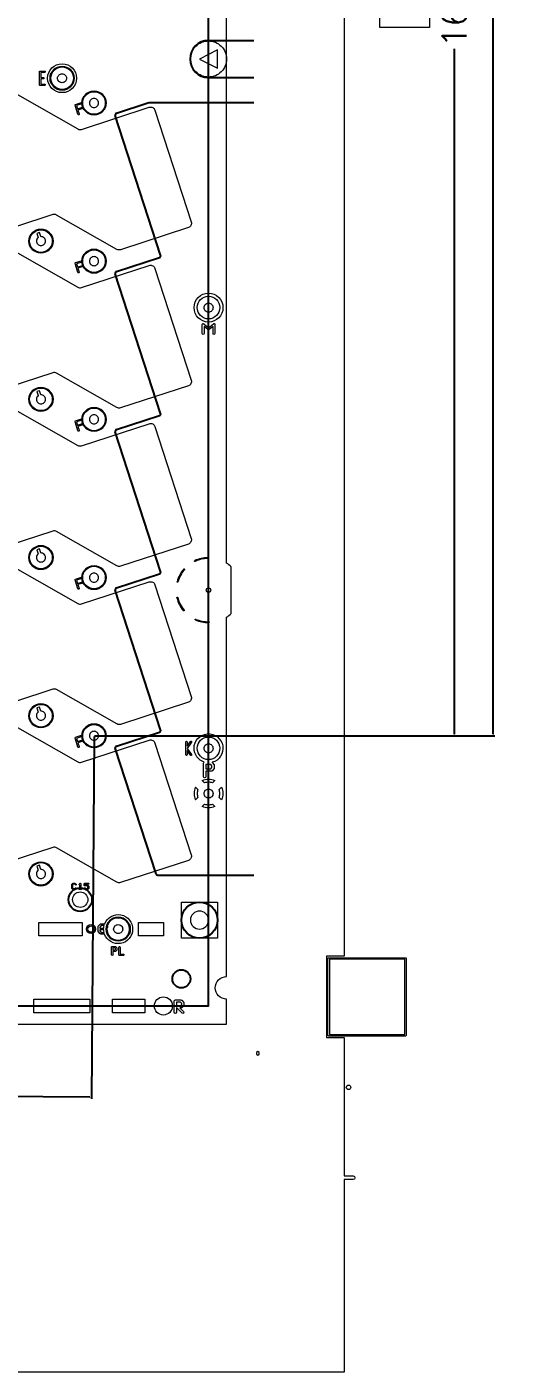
# Model space of a CAD drawing. Extents: x 2864 to 3941, y 2420 to 3182.
# Drawn here: x 3283.9 to 3337.3, y 2621.1 to 2769.9 of the extents above; entities that cross this region are included whole.
import ezdxf

# ---------------------------------------------------------------- set-up
doc = ezdxf.new("R2010")
doc.units = 0
doc.layers.get('0').update_dxf_attribs({"lineweight": 0})
doc.layers.get('Defpoints').update_dxf_attribs({"lineweight": 0})
doc.layers.add('emia-t-dxf', color=4, linetype='Continuous')
doc.layers.add('尺寸线', color=3, linetype='Continuous')
doc.layers.add('備註', color=1, linetype='Continuous', lineweight=0)
doc.styles.get("Standard").update_dxf_attribs({"font": 'simplex.shx', "height": 2.7})
doc.dimstyles.get("Standard").update_dxf_attribs({"dimtxt": 6, "dimasz": 0.18, "dimexe": 0.18, "dimexo": 0.0625, "dimgap": 0.09, "dimtad": 0, "dimzin": 0, "dimdsep": 46, "dimtxsty": 'Standard', "dimcen": 0.09, "dimadec": 0, "dimazin": 0, "dimtfac": 1, "dimtdec": 4, "dimtofl": 0, "dimtmove": 0, "dimatfit": 3, "dimfxl": 0, "dimtolj": 1, "dimtzin": 0, "dimarcsym": 0})

# ---------------------------------------------------------------- blocks, each defined once
blk = doc.blocks.new('*D3')
at = {"layer": 'Defpoints', "color": 0, "linetype": 'Continuous'}
for p in [(3056.2, 2693.01), (3291.34, 2691.46), (3291.07, 2651.48)]:
    blk.add_point(p, dxfattribs=at)
at = {"layer": '尺寸线', "color": 0, "linetype": 'Continuous', "lineweight": -2}
for p, q in [((3056.2, 2692.95), (3055.94, 2652.85)), ((3291.34, 2691.39), (3291.07, 2651.3)), ((3056.12, 2653.03), (3166.92, 2652.3)), ((3290.89, 2651.48), (3180.09, 2652.21))]:
    blk.add_line(p, q, dxfattribs=at)
at = {"layer": '尺寸线', "color": 0, "linetype": 'Continuous'}
for points in [[(3056.12, 2653.06), (3056.12, 2653), (3055.94, 2653.03)], [(3290.89, 2651.45), (3290.89, 2651.51), (3291.07, 2651.48)]]:
    blk.add_solid(points, dxfattribs=at)
at = {"layer": '尺寸线', "color": 0, "linetype": 'Continuous', "insert": (3173.51, 2652.25), "char_height": 2.7, "attachment_point": 5, "rotation": 359.6213}
blk.add_mtext('\\A1;235.14', dxfattribs=at)
blk = doc.blocks.new('*D6')
at = {"layer": 'Defpoints', "color": 0, "linetype": 'Continuous'}
for p in [(3291.34, 2856.46), (3291.34, 2691.46), (3331.22, 2691.46)]:
    blk.add_point(p, dxfattribs=at)
at = {"layer": '尺寸线', "color": 0, "linetype": 'Continuous', "lineweight": -2}
for p, q in [((3291.4, 2856.46), (3331.4, 2856.46)), ((3331.22, 2856.28), (3331.22, 2780.47)), ((3331.22, 2691.64), (3331.22, 2767.44)), ((3291.4, 2691.46), (3331.4, 2691.46))]:
    blk.add_line(p, q, dxfattribs=at)
at = {"layer": '尺寸线', "color": 0, "linetype": 'Continuous'}
for points in [[(3331.25, 2856.28), (3331.19, 2856.28), (3331.22, 2856.46)], [(3331.19, 2691.64), (3331.25, 2691.64), (3331.22, 2691.46)]]:
    blk.add_solid(points, dxfattribs=at)
at = {"layer": '尺寸线', "color": 0, "linetype": 'Continuous', "insert": (3331.22, 2773.96), "char_height": 2.7, "attachment_point": 5, "rotation": 90}
blk.add_mtext('\\A1;165.00', dxfattribs=at)
blk = doc.blocks.new('*D7')
at = {"layer": 'Defpoints', "color": 0, "linetype": 'Continuous'}
for p in [(3291.34, 3048.96), (3335.51, 3048.96), (3291.34, 2691.46)]:
    blk.add_point(p, dxfattribs=at)
at = {"layer": '尺寸线', "color": 0, "linetype": 'Continuous', "lineweight": -2}
for p, q in [((3291.4, 3048.96), (3335.69, 3048.96)), ((3335.51, 3048.78), (3335.51, 2876.98)), ((3335.51, 2691.64), (3335.51, 2863.43)), ((3291.4, 2691.46), (3335.69, 2691.46))]:
    blk.add_line(p, q, dxfattribs=at)
at = {"layer": '尺寸线', "color": 0, "linetype": 'Continuous'}
for points in [[(3335.54, 3048.78), (3335.48, 3048.78), (3335.51, 3048.96)], [(3335.48, 2691.64), (3335.54, 2691.64), (3335.51, 2691.46)]]:
    blk.add_solid(points, dxfattribs=at)
at = {"layer": '尺寸线', "color": 0, "linetype": 'Continuous', "insert": (3335.51, 2870.21), "char_height": 2.7, "attachment_point": 5, "rotation": 90}
blk.add_mtext('\\A1;357.50', dxfattribs=at)

msp = doc.modelspace()

# ---------------------------------------------------------------- linework, layer by layer
for p, q in [((3305.011, 2767.319), (3303.011, 2766.319)), ((3303.011, 2766.319), (3305.011, 2765.319)), ((3305.011, 2765.319), (3305.011, 2767.319)), ((3305.451, 2684.371), (3305.185, 2684.638)), ((3306.011, 2621.069), (3052.011, 2621.069))]:
    msp.add_line(p, q)
at = {"linetype": 'Continuous'}
for points in [[(3319.011, 3065.569), (3319.011, 2862.769), (3320.011, 2862.769, -1), (3320.011, 2862.369), (3319.011, 2862.369), (3319.011, 2667.069), (3317.061, 2667.069), (3317.061, 2658.069), (3319.011, 2658.069), (3319.011, 2642.769), (3320.011, 2642.769, -1), (3320.011, 2642.369), (3319.011, 2642.369), (3319.011, 2621.069), (3306.011, 2621.069)], [(3052.011, 2859.575), (3052.011, 2675.562, 0.044688), (3051.511, 2675.159), (3051.511, 2669.978, 0.044688), (3052.011, 2669.575), (3052.011, 2664.819, -0.414215), (3053.261, 2663.569, -0.414215), (3052.011, 2662.319), (3052.011, 2659.569), (3306.011, 2659.569), (3306.011, 2662.319, -0.414215), (3304.761, 2663.569, -0.414215), (3306.011, 2664.819), (3306.011, 2704.575, 0.044688), (3306.511, 2704.978), (3306.511, 2710.159, 0.044688), (3306.011, 2710.562), (3306.011, 2766.319), (3306.011, 2859.575, 0.044688)], [(3303.318, 2735.963), (3303.318, 2736.956, -0.63678), (3303.482, 2737.033), (3304.014, 2736.59), (3304.545, 2737.033, -0.63678), (3304.71, 2736.956), (3304.71, 2735.963, -1), (3304.51, 2735.963), (3304.51, 2736.743)], [(3303.518, 2736.743), (3303.518, 2735.963, -1), (3303.318, 2735.963)], [(3304.51, 2736.743), (3304.078, 2736.383, -0.362064), (3303.95, 2736.383), (3303.518, 2736.743)], [(3303.922, 2711.168, -1), (3303.924, 2711.068, 0.104159), (3302.52, 2710.735, -1), (3302.478, 2710.826)], [(3301.264, 2709.895, -1), (3301.34, 2709.831, 0.110712), (3300.63, 2708.474, -1), (3300.534, 2708.5)], [(3300.513, 2706.718, -1), (3300.61, 2706.742, 0.113199), (3301.31, 2705.342, -1), (3301.233, 2705.279)], [(3302.547, 2704.28, -1), (3302.587, 2704.371, 0.107328), (3304.042, 2704.069, -1), (3304.043, 2703.969)], [(3301.497, 2689.343), (3301.497, 2690.784, -1), (3301.647, 2690.784), (3301.647, 2690.304)], [(3301.647, 2690.304), (3302.007, 2690.826, -1), (3302.131, 2690.741), (3301.663, 2690.063), (3302.131, 2689.386, -1), (3302.007, 2689.301), (3301.647, 2689.823)], [(3301.647, 2689.823), (3301.647, 2689.343, -1), (3301.497, 2689.343)], [(3303.314, 2686.509, -0.113254), (3304.011, 2686.669, -0.113254), (3304.709, 2686.509)], [(3304.709, 2686.509), (3304.442, 2686.242, 0.088223), (3304.011, 2686.319, 0.088221), (3303.58, 2686.242), (3303.314, 2686.509)], [(3302.571, 2685.766), (3302.838, 2685.5, 0.088223), (3302.761, 2685.069, 0.088221), (3302.838, 2684.638), (3302.571, 2684.371)], [(3305.185, 2684.638, 0.088223), (3305.261, 2685.069, 0.088221), (3305.185, 2685.5), (3305.451, 2685.766)], [(3305.451, 2685.766, -0.113254), (3305.611, 2685.069, -0.113254), (3305.451, 2684.371)], [(3303.314, 2683.629), (3303.58, 2683.895, 0.088223), (3304.011, 2683.819, 0.088221), (3304.442, 2683.895), (3304.709, 2683.629)], [(3304.709, 2683.629, -0.113255), (3304.011, 2683.469, -0.113253), (3303.314, 2683.629)], [(3289.763, 2674.97), (3289.749, 2674.956, -1), (3289.678, 2675.027)], [(3289.813, 2674.445), (3289.713, 2674.445, -1), (3289.713, 2674.545), (3289.763, 2674.545), (3289.763, 2674.97)], [(3289.678, 2675.027), (3289.777, 2675.126, -0.669786), (3289.863, 2675.091), (3289.863, 2674.545), (3289.912, 2674.545, -1), (3289.912, 2674.445), (3289.813, 2674.445)], [(3292.805, 2670.396), (3292.816, 2670.385, -0.394811), (3292.815, 2670.262), (3292.769, 2670.212, 0.028825), (3292.761, 2670.069)], [(3300.217, 2660.866), (3300.217, 2661.487), (3300.217, 2662.108, -0.414226), (3300.342, 2662.233), (3300.963, 2662.233, -0.200077), (3301.052, 2662.196), (3301.258, 2661.989, -0.200077), (3301.295, 2661.901), (3301.295, 2661.694, -0.200077), (3301.258, 2661.605), (3301.052, 2661.399, -0.200077), (3300.963, 2661.362), (3300.851, 2661.362)], [(3300.851, 2661.362), (3301.259, 2660.954, -1), (3301.082, 2660.777), (3300.498, 2661.362), (3300.467, 2661.362), (3300.467, 2660.866, -1), (3300.217, 2660.866)]]:
    msp.add_lwpolyline(points, format="xyb", dxfattribs=at)
for points in [[(3302.011, 2766.319, -0.414214), (3304.011, 2768.319, -0.414214), (3306.011, 2766.319, -0.414214), (3304.011, 2764.319, -0.414214)], [(3285.289, 2763.47), (3285.289, 2764.19), (3285.289, 2764.91, -0.414241), (3285.364, 2764.985), (3285.861, 2764.985, -1), (3285.861, 2764.835), (3285.439, 2764.835), (3285.439, 2764.265), (3285.736, 2764.265, -1), (3285.736, 2764.115), (3285.439, 2764.115), (3285.439, 2763.545), (3285.861, 2763.545, -1), (3285.861, 2763.395), (3285.364, 2763.395, -0.414241)], [(3287.303, 2764.196, -0.414217), (3287.803, 2764.696, -0.414217), (3288.303, 2764.196, -0.414217), (3287.803, 2763.696, -0.414217)], [(3275.123, 2759.506, -0.41422), (3275.444, 2760.136), (3282.465, 2762.417, -0.211093), (3282.867, 2762.376), (3289.533, 2758.577, 0.211093), (3289.935, 2758.535), (3297.452, 2760.978, -0.41422), (3298.082, 2760.657), (3302.099, 2748.293, -0.414215), (3301.778, 2747.663), (3294.262, 2745.221, -0.211093), (3293.86, 2745.262), (3287.193, 2749.061, 0.211091), (3286.791, 2749.102), (3278.462, 2746.396, -0.414218), (3277.832, 2746.717), (3276.287, 2751.472, -0.414217), (3276.608, 2752.102), (3276.965, 2752.218, 0.414216), (3277.286, 2752.848)], [(3290.838, 2761.456, 0.414217), (3291.338, 2760.956, 0.414217), (3291.838, 2761.456, 0.414217), (3291.338, 2761.956, 0.414217)], [(3289.233, 2761.197, -0.414237), (3289.281, 2761.292), (3289.943, 2761.507, -1), (3289.989, 2761.364), (3289.399, 2761.172), (3289.514, 2760.819), (3289.939, 2760.957, -1), (3289.985, 2760.814), (3289.56, 2760.676), (3289.698, 2760.252, -1), (3289.556, 2760.205), (3289.395, 2760.701), (3289.394, 2760.701)], [(3284.211, 2746.176, -0.414215), (3285.461, 2747.426, -0.414215), (3286.711, 2746.176, -0.414215), (3285.461, 2744.926, -0.414215)], [(3284.961, 2746.176, 0.414217), (3285.461, 2745.676, 0.414217), (3285.961, 2746.176, 0.414217), (3285.461, 2746.676, 0.002897), (3285.456, 2746.676), (3285.31, 2747.127), (3285.024, 2747.034), (3285.171, 2746.584, 0.242589)], [(3275.123, 2742.006, -0.41422), (3275.444, 2742.636), (3282.465, 2744.917, -0.211093), (3282.867, 2744.876), (3289.533, 2741.077, 0.211093), (3289.935, 2741.035), (3297.452, 2743.478, -0.41422), (3298.082, 2743.157), (3302.099, 2730.793, -0.414215), (3301.778, 2730.163), (3294.262, 2727.721, -0.211093), (3293.86, 2727.762), (3287.193, 2731.561, 0.211091), (3286.791, 2731.602), (3278.462, 2728.896, -0.414218), (3277.832, 2729.217), (3276.287, 2733.972, -0.414217), (3276.608, 2734.602), (3276.965, 2734.718, 0.414216), (3277.286, 2735.348)], [(3289.233, 2743.697, -0.414237), (3289.281, 2743.792), (3289.943, 2744.007, -1), (3289.989, 2743.864), (3289.399, 2743.672), (3289.514, 2743.319), (3289.939, 2743.457, -1), (3289.985, 2743.314), (3289.56, 2743.176), (3289.698, 2742.752, -1), (3289.556, 2742.705), (3289.395, 2743.201), (3289.394, 2743.201)], [(3290.838, 2743.956, 0.414217), (3291.338, 2743.456, 0.414217), (3291.838, 2743.956, 0.414217), (3291.338, 2744.456, 0.414217)], [(3303.511, 2738.819, -0.414217), (3304.011, 2739.319, -0.414217), (3304.511, 2738.819, -0.414217), (3304.011, 2738.319, -0.414217)], [(3284.211, 2728.676, -0.414215), (3285.461, 2729.926, -0.414215), (3286.711, 2728.676, -0.414215), (3285.461, 2727.426, -0.414215)], [(3284.961, 2728.676, 0.414217), (3285.461, 2728.176, 0.414217), (3285.961, 2728.676, 0.414217), (3285.461, 2729.176, 0.002897), (3285.456, 2729.176), (3285.31, 2729.627), (3285.024, 2729.534), (3285.171, 2729.084, 0.242589)], [(3275.123, 2724.506, -0.41422), (3275.444, 2725.136), (3282.465, 2727.417, -0.211093), (3282.867, 2727.376), (3289.533, 2723.577, 0.211093), (3289.935, 2723.535), (3297.452, 2725.978, -0.41422), (3298.082, 2725.657), (3302.099, 2713.293, -0.414215), (3301.778, 2712.663), (3294.262, 2710.221, -0.211093), (3293.86, 2710.262), (3287.193, 2714.061, 0.211091), (3286.791, 2714.102), (3278.462, 2711.396, -0.414218), (3277.832, 2711.717), (3276.287, 2716.472, -0.414217), (3276.608, 2717.102), (3276.965, 2717.218, 0.414216), (3277.286, 2717.848)], [(3289.233, 2726.197, -0.414237), (3289.281, 2726.292), (3289.943, 2726.507, -1), (3289.989, 2726.364), (3289.399, 2726.172), (3289.514, 2725.819), (3289.939, 2725.957, -1), (3289.985, 2725.814), (3289.56, 2725.676), (3289.698, 2725.252, -1), (3289.556, 2725.205), (3289.395, 2725.701), (3289.394, 2725.701)], [(3290.838, 2726.456, 0.414217), (3291.338, 2725.956, 0.414217), (3291.838, 2726.456, 0.414217), (3291.338, 2726.956, 0.414217)], [(3284.211, 2711.176, -0.414215), (3285.461, 2712.426, -0.414215), (3286.711, 2711.176, -0.414215), (3285.461, 2709.926, -0.414215)], [(3284.961, 2711.176, 0.414217), (3285.461, 2710.676, 0.414217), (3285.961, 2711.176, 0.414217), (3285.461, 2711.676, 0.002897), (3285.456, 2711.676), (3285.31, 2712.127), (3285.024, 2712.034), (3285.171, 2711.584, 0.242589)], [(3275.123, 2707.006, -0.41422), (3275.444, 2707.636), (3282.465, 2709.917, -0.211093), (3282.867, 2709.876), (3289.533, 2706.077, 0.211093), (3289.935, 2706.035), (3297.452, 2708.478, -0.41422), (3298.082, 2708.157), (3302.099, 2695.793, -0.414215), (3301.778, 2695.163), (3294.262, 2692.721, -0.211093), (3293.86, 2692.762), (3287.193, 2696.561, 0.211091), (3286.791, 2696.602), (3278.462, 2693.896, -0.414218), (3277.832, 2694.217), (3276.287, 2698.972, -0.414217), (3276.608, 2699.602), (3276.965, 2699.718, 0.414216), (3277.286, 2700.348)], [(3289.233, 2708.697, -0.414237), (3289.281, 2708.792), (3289.943, 2709.007, -1), (3289.989, 2708.864), (3289.399, 2708.672), (3289.514, 2708.319), (3289.939, 2708.457, -1), (3289.985, 2708.314), (3289.56, 2708.176), (3289.698, 2707.752, -1), (3289.556, 2707.705), (3289.395, 2708.201), (3289.394, 2708.201)], [(3290.838, 2708.956, 0.414217), (3291.338, 2708.456, 0.414217), (3291.838, 2708.956, 0.414217), (3291.338, 2709.456, 0.414217)], [(3303.761, 2707.569, -0.414222), (3304.011, 2707.819, -0.414222), (3304.261, 2707.569, -0.414222), (3304.011, 2707.319, -0.414222)], [(3284.211, 2693.676, -0.414215), (3285.461, 2694.926, -0.414215), (3286.711, 2693.676, -0.414215), (3285.461, 2692.426, -0.414215)], [(3284.961, 2693.676, 0.414217), (3285.461, 2693.176, 0.414217), (3285.961, 2693.676, 0.414217), (3285.461, 2694.176, 0.002897), (3285.456, 2694.176), (3285.31, 2694.627), (3285.024, 2694.534), (3285.171, 2694.084, 0.242589)], [(3275.123, 2689.506, -0.41422), (3275.444, 2690.136), (3282.465, 2692.417, -0.211093), (3282.867, 2692.376), (3289.533, 2688.577, 0.211093), (3289.935, 2688.535), (3297.452, 2690.978, -0.41422), (3298.082, 2690.657), (3302.099, 2678.293, -0.414215), (3301.778, 2677.663), (3294.262, 2675.221, -0.211093), (3293.86, 2675.262), (3287.193, 2679.061, 0.211091), (3286.791, 2679.102), (3278.462, 2676.396, -0.414218), (3277.832, 2676.717), (3276.287, 2681.472, -0.414217), (3276.608, 2682.102), (3276.965, 2682.218, 0.414216), (3277.286, 2682.848)], [(3290.838, 2691.456, 0.414217), (3291.338, 2690.956, 0.414217), (3291.838, 2691.456, 0.414217), (3291.338, 2691.956, 0.414217)], [(3289.233, 2691.197, -0.414237), (3289.281, 2691.292), (3289.943, 2691.507, -1), (3289.989, 2691.364), (3289.399, 2691.172), (3289.514, 2690.819), (3289.939, 2690.957, -1), (3289.985, 2690.814), (3289.56, 2690.676), (3289.698, 2690.252, -1), (3289.556, 2690.205), (3289.395, 2690.701), (3289.394, 2690.701)], [(3302.411, 2690.069, -2.041138), (3304.409, 2688.519, -0.065988), (3304.432, 2688.496), (3304.62, 2688.247, -0.163746), (3304.645, 2688.172), (3304.645, 2687.92, -0.163734), (3304.62, 2687.845), (3304.432, 2687.596, -0.23584), (3304.332, 2687.546), (3303.705, 2687.546), (3303.705, 2686.922, -1), (3303.455, 2686.922), (3303.455, 2687.671), (3303.455, 2688.421, -0.323918), (3303.541, 2688.539, -0.329387)], [(3303.511, 2690.069, -0.414217), (3304.011, 2690.569, -0.414217), (3304.511, 2690.069, -0.414217), (3304.011, 2689.569, -0.414217)], [(3303.511, 2685.069, -0.414217), (3304.011, 2685.569, -0.414217), (3304.511, 2685.069, -0.414217), (3304.011, 2684.569, -0.414217)], [(3284.211, 2676.176, -0.414215), (3285.461, 2677.426, -0.414215), (3286.711, 2676.176, -0.414215), (3285.461, 2674.926, -0.414215)], [(3284.961, 2676.176, 0.414217), (3285.461, 2675.676, 0.414217), (3285.961, 2676.176, 0.414217), (3285.461, 2676.676, 0.002897), (3285.456, 2676.676), (3285.31, 2677.127), (3285.024, 2677.034), (3285.171, 2676.584, 0.242589)], [(3288.864, 2674.594), (3288.864, 2674.991, -0.200121), (3288.879, 2675.027), (3288.978, 2675.126, -0.200121), (3289.013, 2675.141), (3289.212, 2675.141, -0.200121), (3289.247, 2675.126), (3289.347, 2675.027, -1), (3289.276, 2674.956), (3289.191, 2675.041), (3289.034, 2675.041), (3288.964, 2674.971), (3288.964, 2674.615), (3289.034, 2674.545), (3289.191, 2674.545), (3289.276, 2674.629, -1), (3289.347, 2674.559), (3289.247, 2674.459, -0.200121), (3289.212, 2674.445), (3289.013, 2674.445, -0.200121), (3288.978, 2674.459), (3288.879, 2674.558, -0.200121)], [(3288.957, 2673.328, -0.414215), (3289.807, 2674.178, -0.414215), (3290.657, 2673.328, -0.414215), (3289.807, 2672.478, -0.414215)], [(3290.264, 2674.892), (3290.264, 2675.091, -0.414253), (3290.314, 2675.141), (3290.711, 2675.141, -1), (3290.711, 2675.041), (3290.364, 2675.041), (3290.364, 2674.942), (3290.612, 2674.942, -0.200121), (3290.647, 2674.927), (3290.746, 2674.828, -0.200121), (3290.761, 2674.793), (3290.761, 2674.594, -0.200121), (3290.746, 2674.558), (3290.647, 2674.459, -0.200121), (3290.612, 2674.445), (3290.413, 2674.445, -0.200121), (3290.378, 2674.459), (3290.279, 2674.559, -1), (3290.349, 2674.629), (3290.434, 2674.545), (3290.591, 2674.545), (3290.661, 2674.615), (3290.661, 2674.772), (3290.591, 2674.842), (3290.314, 2674.842, -0.414253)], [(3291.786, 2669.853), (3291.786, 2670.088), (3291.786, 2670.323, -0.190123), (3291.81, 2670.385), (3292.028, 2670.62, -0.209079), (3292.094, 2670.649), (3292.52, 2670.649, -5.530988), (3292.505, 2669.528), (3292.094, 2669.528, -0.209079), (3292.028, 2669.557), (3291.81, 2669.792, -0.190123)], [(3302.011, 2671.069, 0.414216), (3303.011, 2670.069, 0.414216), (3304.011, 2671.069, 0.414216), (3303.011, 2672.069, 0.414216)], [(3291.966, 2670.178), (3292.415, 2670.178, -0.04604), (3292.462, 2670.469), (3292.133, 2670.469), (3291.966, 2670.288)], [(3291.966, 2669.889), (3292.133, 2669.708), (3292.452, 2669.708, -0.045869), (3292.413, 2669.998), (3291.966, 2669.998)], [(3293.511, 2670.069, -0.414217), (3294.011, 2670.569, -0.414217), (3294.511, 2670.069, -0.414217), (3294.011, 2669.569, -0.414217)], [(3293.284, 2667.231), (3293.284, 2667.658), (3293.284, 2668.085, -0.414239), (3293.354, 2668.155), (3293.682, 2668.155, -0.234442), (3293.738, 2668.128), (3293.847, 2667.985, -0.166397), (3293.861, 2667.942), (3293.861, 2667.801, -0.166398), (3293.847, 2667.758), (3293.738, 2667.615, -0.234442), (3293.682, 2667.588), (3293.424, 2667.588), (3293.424, 2667.231, -1)], [(3294.084, 2667.231), (3294.084, 2668.085, -1), (3294.224, 2668.085), (3294.224, 2667.301), (3294.591, 2667.301, -1), (3294.591, 2667.161), (3294.154, 2667.161, -0.414239)], [(3317.235, 2658.326), (3317.235, 2666.817, -0.058379), (3317.237, 2666.834, -0.35469), (3317.312, 2666.895), (3325.81, 2666.895, -0.288682), (3325.879, 2666.852, -0.120581), (3325.887, 2666.817), (3325.887, 2658.32, -0.401206), (3325.815, 2658.243, -0.037179), (3325.803, 2658.243), (3317.311, 2658.243, -0.443219)], [(3298.011, 2661.569, -0.414216), (3299.011, 2662.569, -0.414216), (3300.011, 2661.569, -0.414216), (3299.011, 2660.569, -0.414216)], [(3319.261, 2652.569, -0.414222), (3319.511, 2652.819, -0.414222), (3319.761, 2652.569, -0.414222), (3319.511, 2652.319, -0.414222)]]:
    msp.add_lwpolyline(points, format="xyb", close=True, dxfattribs=at)
for points in [[(3303.705, 2687.796), (3304.27, 2687.796), (3304.395, 2687.962), (3304.395, 2688.13), (3304.27, 2688.296), (3303.705, 2688.296)], [(3301.011, 2669.069), (3301.011, 2673.069), (3305.011, 2673.069), (3305.011, 2669.069)], [(3285.211, 2669.319), (3285.211, 2670.819), (3290.015, 2670.819), (3290.015, 2669.319)], [(3296.248, 2669.319), (3296.248, 2670.819), (3299.011, 2670.819), (3299.011, 2669.319)], [(3293.424, 2667.728), (3293.648, 2667.728), (3293.721, 2667.824), (3293.721, 2667.919), (3293.648, 2668.015), (3293.424, 2668.015)], [(3317.387, 2658.395), (3325.735, 2658.395), (3325.735, 2666.743), (3317.387, 2666.743)], [(3284.689, 2660.819), (3284.689, 2662.319), (3290.889, 2662.319), (3290.889, 2660.819)], [(3293.389, 2660.819), (3293.389, 2662.319), (3296.979, 2662.319), (3296.979, 2660.819)], [(3300.467, 2661.612), (3300.911, 2661.612), (3301.045, 2661.745), (3301.045, 2661.849), (3300.911, 2661.983), (3300.467, 2661.983)], [(3309.311, 2656.219), (3309.461, 2656.119), (3309.612, 2656.219), (3309.612, 2656.419), (3309.461, 2656.519), (3309.311, 2656.419)]]:
    msp.add_lwpolyline(points, close=True, dxfattribs=at)
for centre, radius in [((3287.803, 2764.196), 1.6), ((3287.803, 2764.196), 1.25), ((3291.338, 2761.456), 1.25), ((3291.338, 2743.956), 1.25), ((3304.011, 2738.819), 1.6), ((3304.011, 2738.819), 1.25), ((3291.338, 2726.456), 1.25), ((3291.338, 2708.956), 1.25), ((3291.338, 2691.456), 1.25), ((3304.011, 2690.069), 1.25), ((3291.011, 2670.069), 0.5), ((3291.011, 2670.069), 0.35)]:
    msp.add_circle(centre, radius)
for centre, radius, start, end in [((3304.011, 2707.569), 3.6, 91.42236, 115.2078), ((3304.011, 2707.569), 3.6, 139.7413, 165.01132), ((3304.011, 2707.569), 3.6, 193.6678, 219.50075), ((3304.011, 2707.569), 3.6, 245.99781, 270.50139), ((3304.011, 2685.069), 1.6, 154.15499, 180.00004), ((3304.011, 2685.069), 1.6, 179.99996, 205.84501), ((3294.011, 2670.069), 1.25, 180.00001, 164.80732)]:
    msp.add_arc(centre, radius, start, end)
at = {"layer": 'emia-t-dxf'}
for p, q in [((3304.011, 2768.369), (3309.011, 2768.369)), ((3304.011, 2764.269), (3309.011, 2764.269)), ((3297.606, 2761.502), (3309.011, 2761.502)), ((3298.712, 2744.623), (3293.692, 2760.072)), ((3293.821, 2742.824), (3298.583, 2744.371)), ((3298.712, 2727.123), (3293.692, 2742.572)), ((3293.821, 2725.324), (3298.583, 2726.871)), ((3298.712, 2709.623), (3293.692, 2725.072)), ((3293.821, 2707.824), (3298.583, 2709.371)), ((3298.712, 2692.123), (3293.692, 2707.572)), ((3293.821, 2690.324), (3298.583, 2691.871)), ((3298.204, 2676.186), (3293.692, 2690.072)), ((3298.394, 2676.048), (3309.011, 2676.048))]:
    msp.add_line(p, q, dxfattribs=at)
at = {"layer": 'emia-t-dxf', "linetype": 'Continuous'}
msp.add_lwpolyline([(3054.011, 2661.569), (3304.011, 2661.569), (3304.011, 3066.569), (3054.011, 3066.569)], close=True, dxfattribs=at)
msp.add_lwpolyline([(3293.821, 2760.324), (3297.297, 2761.453, -0.078711), (3297.606, 2761.502)], format="xyb", dxfattribs=at)
at = {"layer": 'emia-t-dxf'}
for centre, radius in [((3287.803, 2764.196), 1.3), ((3291.338, 2761.456), 1.3), ((3285.461, 2746.176), 1.3), ((3291.338, 2743.956), 1.3), ((3285.461, 2728.676), 1.3), ((3291.338, 2726.456), 1.3), ((3285.461, 2711.176), 1.3), ((3291.338, 2708.956), 1.3), ((3285.461, 2693.676), 1.3), ((3291.338, 2691.456), 1.3), ((3285.461, 2676.176), 1.3), ((3289.807, 2673.328), 1.3), ((3303.011, 2671.069), 2), ((3294.011, 2670.069), 1.3), ((3301.011, 2664.569), 1)]:
    msp.add_circle(centre, radius, dxfattribs=at)
for centre, radius, start, end in [((3304.011, 2766.319), 2.05, 90, 270), ((3293.882, 2760.133), 0.2, 107.99976, 198.00044), ((3298.521, 2744.561), 0.2, 288.00044, 17.99976), ((3293.882, 2742.633), 0.2, 107.99976, 198.00044), ((3298.521, 2727.061), 0.2, 288.00044, 17.99976), ((3293.882, 2725.133), 0.2, 107.99976, 198.00044), ((3298.521, 2709.561), 0.2, 288.00044, 17.99976), ((3293.882, 2707.633), 0.2, 107.99976, 198.00044), ((3298.521, 2692.061), 0.2, 288.00044, 17.99976), ((3293.882, 2690.133), 0.2, 107.99976, 198.00044), ((3298.394, 2676.248), 0.2, 198.00016, 269.99983)]:
    msp.add_arc(centre, radius, start, end, dxfattribs=at)
at = {"layer": '備註', "linetype": 'Continuous'}
msp.add_lwpolyline([(3322.981, 2776.284), (3328.475, 2776.284), (3328.475, 2769.819), (3322.981, 2769.819)], close=True, dxfattribs=at)

# ---------------------------------------------------------------- dimensions: what is measured, and where the dimension line sits
at = {"layer": '尺寸线', "linetype": 'Continuous'}
for p1, p2, distance, picture, middle in [((3291.338, 2691.456), (3291.338, 3048.956), -44.172, '*D7', (3335.51, 2870.206)), ((3291.338, 2856.456), (3291.338, 2691.456), 39.878, '*D6', (3331.216, 2773.956)), ((3056.202, 2693.01), (3291.338, 2691.456), -39.981, '*D3', (3173.506, 2652.252))]:
    dim = msp.add_aligned_dim(p1=p1, p2=p2, distance=distance, dimstyle='Standard', dxfattribs=at)
    dim.commit()
    dim.dimension.update_dxf_attribs({"geometry": picture, "text_midpoint": middle})

doc.saveas('drawing.dxf')
